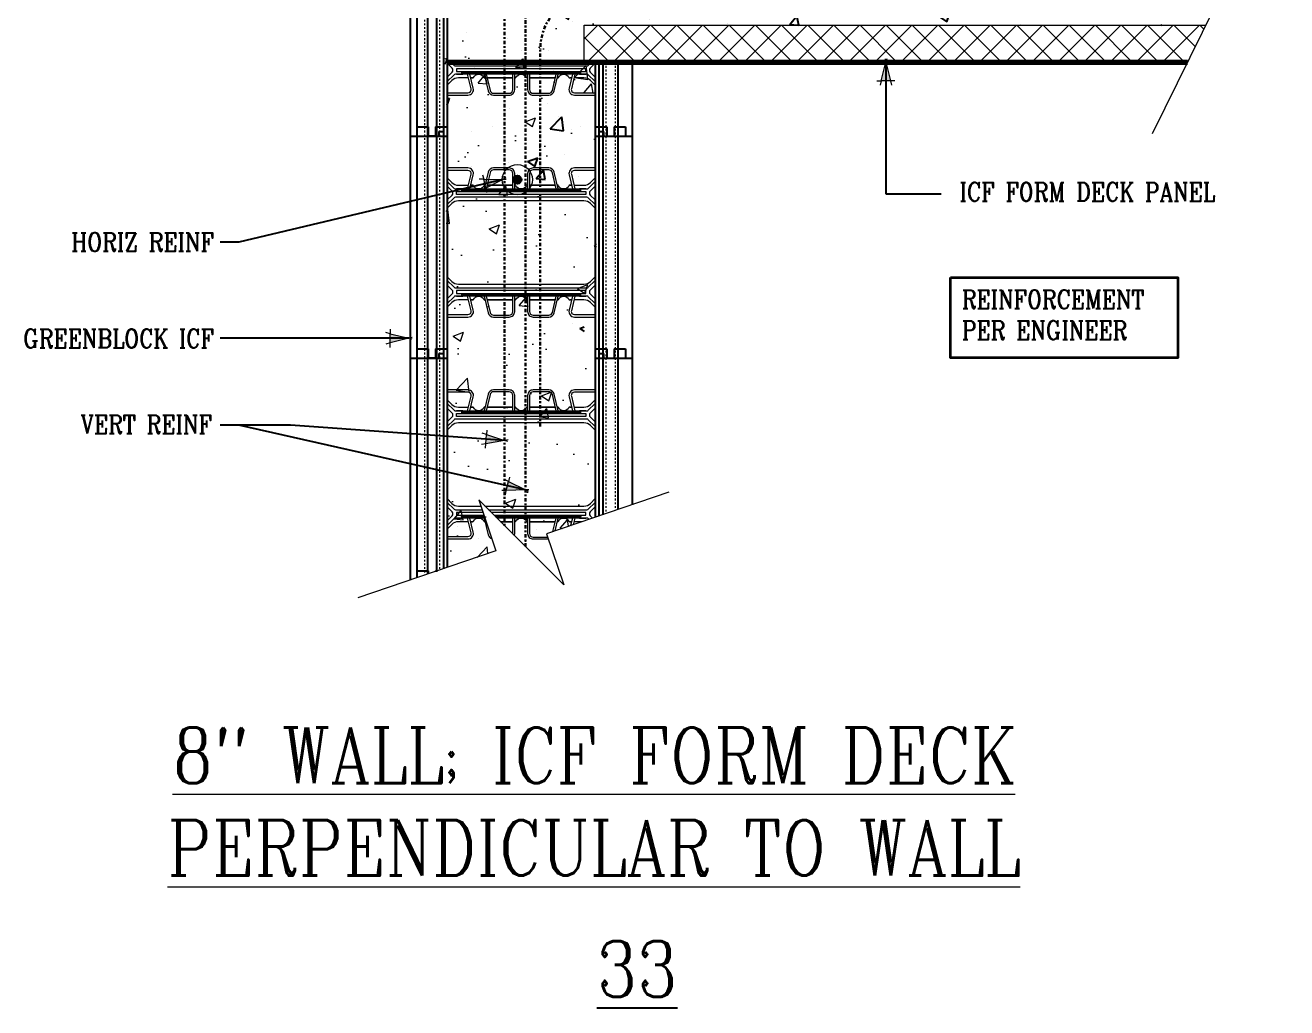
# Model space of a CAD drawing. Header units: inches. Extents: x -214.6 to -145.2, y 334.3 to 418.1.
# Drawn here: x -214.6 to -146.3, y 334.3 to 387.4 of the extents above; entities that cross this region are included whole.
import ezdxf

# ---------------------------------------------------------------- set-up
doc = ezdxf.new("R2010")
doc.units = ezdxf.units.IN
doc.header["$MEASUREMENT"] = 0
for name, pattern in [('CENTER', [2, 1.25, -0.25, 0.25, -0.25]), ('DASHED2', [0.375, 0.25, -0.125]), ('HIDDEN', [0.375, 0.25, -0.125])]:
    doc.linetypes.add(name, pattern=pattern)
doc.layers.get('Defpoints').update_dxf_attribs({"color": 252})
for name, color, linetype, lineweight in [('A2 Hatch', 8, 'Continuous', 9), ('A4 medium', 7, 'Continuous', 35), ('DETAILS', 7, 'Continuous', 13), ('DIM', 3, 'Continuous', 13), ('GRADE', 5, 'Continuous', 100), ('REBAR', 2, 'CENTER', 30)]:
    doc.layers.add(name, color=color, linetype=linetype, lineweight=lineweight)
doc.styles.add('ARCTEXT', font='arctext.shx', dxfattribs={"width": 0.85})
doc.styles.add('RomanC', font='romanc.shx', dxfattribs={"width": 0.85, "height": 5})
doc.dimstyles.new('ARCTEXT1-4', dxfattribs={"dimtxt": 4, "dimasz": 2, "dimexe": 2, "dimexo": 2, "dimgap": 2, "dimtad": 1, "dimdec": 4, "dimzin": 3, "dimdsep": 46, "dimlunit": 4, "dimtxsty": 'ARCTEXT', "dimblk": 'ARCHTICK', "dimcen": 2, "dimaunit": 1, "dimadec": 0, "dimazin": 0, "dimtfac": 1, "dimtdec": 4, "dimtmove": 2, "dimatfit": 3, "dimldrblk": 'arrow', "dimfxl": 0, "dimtolj": 1, "dimtzin": 0, "dimarcsym": 0})
pattern_1 = [(50, (-3610.6835, 932.2014), (5.7380815, -0.502017), [0.6, -6.6]), (355, (-3610.6835, 932.2014), (-1.110011, 6.017537), [0.48, -5.28]), (100.45145, (-3610.2054, 932.1596), (4.628071, 5.51552), [0.509922, -5.609137]), (46.1842, (-3610.6835, 933.8014), (8.537928, -1.324152), [0.9, -9.9]), (96.63564, (-3609.972, 933.691), (7.477296, 7.792949), [0.764882, -8.413704]), (351.1842, (-3610.6835, 933.801), (7.477296, 7.792949), [0.72, -7.92]), (21, (-3609.8835, 933.4014), (4.7752564, -3.220951), [0.6, -6.6]), (326, (-3609.8835, 933.4014), (1.946523, 5.8012), [0.48, -5.28]), (71.45144, (-3609.4856, 933.133), (6.721779, 2.580249), [0.509922, -5.609137]), (37.5, (-3610.6835, 932.2014), (0.0972788, 2.6631508), [0, -5.216, 0, -5.36, 0, -5.3]), (7.5, (-3610.6835, 932.2014), (2.1045563, 3.1552937), [0, -3.056, 0, -5.096, 0, -2.02]), (327.5, (-3612.4675, 932.2014), (4.2705795, -0.180439), [0, -2, 0, -6.24, 0, -8.28]), (317.5, (-3613.2675, 932.2014), (4.6654894, 0.80084), [0, -2.6, 0, -4.144, 0, -5.88])]

# ---------------------------------------------------------------- blocks, each defined once
blk = doc.blocks.new('_ArchTick')
at = {"color": 0, "linetype": 'ByBlock', "const_width": 0.15}
blk.add_lwpolyline([(-0.5, -0.5), (0.5, 0.5)], dxfattribs=at)
blk = doc.blocks.new('arrow')
at = {"layer": 'DIM'}
blk.add_hatch(color=253, dxfattribs=at).paths.add_polyline_path([(-2, 0.5), (-2, -0.5), (0, 0)])
at = {"layer": 'DIM', "lineweight": 9}
for points in [[(-2, 0.98), (-2, 0.5), (-2.47, 0.62)], [(0.37, 0.09), (0, 0)], [(0.37, -0.09), (0, 0)], [(-2, -0.98), (-2, -0.5), (-2.47, -0.62)]]:
    blk.add_lwpolyline(points, dxfattribs=at)
at = {"layer": 'DIM', "lineweight": 15}
blk.add_lwpolyline([(0, 0), (-2, -0.5), (-2, 0.5), (0, 0)], dxfattribs=at)

msp = doc.modelspace()

# ---------------------------------------------------------------- hatches: boundary and pattern name
at = {"ltscale": 0.15}
h = msp.add_hatch(dxfattribs=at)
h.set_pattern_fill('AR-CONC', color=256, scale=0.8, style=0)
h.set_pattern_definition([(50, (-3954.574, 1085.3397), (5.7380815, -0.502017), [0.6, -6.6]), (355, (-3954.574, 1085.3397), (-1.110011, 6.017537), [0.48, -5.28]), (100.45145, (-3954.0957, 1085.298), (4.628071, 5.51552), [0.5099215, -5.609137]), (46.1842, (-3954.574, 1086.94), (8.537928, -1.324152), [0.9, -9.9]), (96.63564, (-3953.862, 1086.829), (7.477296, 7.792949), [0.764882, -8.413704]), (351.1842, (-3954.574, 1086.94), (7.477296, 7.792949), [0.72, -7.92]), (21, (-3953.774, 1086.5397), (4.7752564, -3.220951), [0.6, -6.6]), (326, (-3953.774, 1086.5397), (1.946523, 5.8012), [0.48, -5.28]), (71.45144, (-3953.376, 1086.2713), (6.721779, 2.580249), [0.5099215, -5.609137]), (37.5, (-3954.5739, 1085.3397), (0.0972788, 2.6631508), [0, -5.216, 0, -5.36, 0, -5.3]), (7.5, (-3954.574, 1085.3397), (2.1045563, 3.1552937), [0, -3.056, 0, -5.096, 0, -2.02]), (327.5, (-3956.3579, 1085.3397), (4.2705795, -0.180439), [0, -2, 0, -6.24, 0, -8.28]), (317.5, (-3957.158, 1085.3397), (4.6654894, 0.80084), [0, -2.6, 0, -4.144, 0, -5.88])])
h.paths.add_polyline_path([(-185.331, 393.412), (-147.755, 393.412), (-148.949, 390.991), (-146.336, 389.701), (-152.836, 389.701), (-150.222, 388.411), (-150.716, 387.412), (-185.331, 387.412)])
at = {"layer": 'A2 Hatch', "ltscale": 0.15}
h = msp.add_hatch(dxfattribs=at)
h.set_pattern_fill('AR-CONC', color=256, scale=0.8, style=0)
h.set_pattern_definition(pattern_1)
h.paths.add_polyline_path([(-183.669, 417.412), (-191.741, 417.412), (-191.865, 382.049), (-188.995, 383.022), (-189.931, 385.782), (-185.335, 381.186), (-186.271, 383.946), (-183.665, 384.83)])
h = msp.add_hatch(dxfattribs=at)
h.set_pattern_fill('AR-CONC', color=256, scale=0.8, style=0)
h.set_pattern_definition(pattern_1)
h.paths.add_polyline_path([(-183.669, 393.412), (-191.741, 393.412), (-191.865, 358.049), (-188.995, 359.022), (-189.931, 361.782), (-185.335, 357.186), (-186.271, 359.946), (-183.665, 360.83)])
h = msp.add_hatch(dxfattribs=at)
h.set_pattern_fill('ANSI37', color=256, scale=8, style=0)
h.set_pattern_definition([(45, (-3954.5739, 1085.3397), (-0.70710678, 0.70710678), []), (135, (-3954.5739, 1085.3397), (-0.70710678, -0.70710678), [])])
h.paths.add_polyline_path([(-184.331, 385.412), (-184.331, 387.412), (-150.716, 387.412), (-151.703, 385.412)])
h = msp.add_hatch(color=256, dxfattribs=at)
edge = h.paths.add_edge_path()
edge.add_arc((-187.946, 379.062), 0.224, 0, 360)
h = msp.add_hatch(color=256, dxfattribs=at)
edge = h.paths.add_edge_path()
edge.add_arc((-187.946, 379.062), 0.224, 0, 360)

# ---------------------------------------------------------------- linework, layer by layer
at = {"color": 1}
for p, q in [((-193.391, 393.912), (-193.391, 381.412)), ((-192.816, 393.912), (-192.816, 381.412)), ((-192.316, 393.912), (-192.316, 381.412)), ((-191.741, 393.912), (-191.741, 381.412)), ((-193.741, 393.412), (-193.741, 381.412)), ((-191.941, 393.662), (-191.941, 381.412)), ((-183.741, 385.412), (-183.741, 381.412)), ((-183.541, 385.412), (-183.541, 381.412)), ((-183.326, 385.412), (-183.326, 381.412)), ((-182.506, 385.412), (-182.506, 381.412)), ((-181.741, 385.412), (-181.741, 381.412)), ((-193.741, 381.412), (-191.741, 381.412)), ((-193.741, 381.412), (-193.741, 369.412)), ((-193.741, 381.412), (-192.191, 381.412)), ((-193.741, 381.412), (-191.741, 381.412)), ((-193.741, 381.412), (-192.191, 381.412)), ((-193.391, 381.912), (-192.766, 381.912)), ((-193.391, 381.912), (-193.391, 369.412)), ((-193.391, 381.912), (-192.766, 381.912)), ((-192.816, 381.912), (-192.816, 369.412)), ((-192.316, 381.412), (-192.816, 381.412)), ((-192.316, 381.412), (-192.816, 381.412)), ((-192.766, 381.912), (-192.766, 381.412)), ((-192.766, 381.912), (-192.766, 381.412)), ((-192.366, 381.912), (-192.366, 381.412)), ((-192.366, 381.912), (-191.741, 381.912)), ((-192.366, 381.912), (-192.366, 381.412)), ((-192.366, 381.912), (-191.741, 381.912)), ((-192.316, 381.912), (-192.316, 369.412)), ((-192.191, 381.662), (-192.191, 381.412)), ((-192.191, 381.662), (-191.941, 381.662)), ((-192.191, 381.662), (-192.191, 381.412)), ((-192.191, 381.662), (-191.941, 381.662)), ((-191.941, 381.662), (-191.941, 369.412)), ((-191.941, 381.412), (-191.741, 381.412)), ((-191.941, 381.412), (-191.741, 381.412)), ((-191.741, 381.912), (-191.741, 369.412)), ((-183.741, 381.912), (-183.741, 369.412)), ((-183.741, 381.912), (-183.116, 381.912)), ((-183.741, 381.912), (-183.116, 381.912)), ((-183.741, 381.412), (-181.741, 381.412)), ((-183.741, 381.412), (-183.541, 381.412)), ((-183.741, 381.412), (-181.741, 381.412)), ((-183.741, 381.412), (-183.541, 381.412)), ((-183.541, 381.662), (-183.541, 369.412)), ((-183.541, 381.662), (-183.291, 381.662)), ((-183.541, 381.662), (-183.291, 381.662)), ((-183.326, 381.412), (-181.741, 381.412)), ((-183.326, 381.412), (-183.326, 369.412)), ((-183.326, 381.412), (-181.741, 381.412)), ((-183.291, 381.662), (-183.291, 381.412)), ((-183.291, 381.662), (-183.291, 381.412)), ((-183.116, 381.912), (-183.116, 381.412)), ((-183.116, 381.912), (-183.116, 381.412)), ((-182.716, 381.912), (-182.716, 381.412)), ((-182.716, 381.912), (-182.091, 381.912)), ((-182.716, 381.912), (-182.716, 381.412)), ((-182.716, 381.912), (-182.091, 381.912)), ((-182.506, 381.412), (-182.506, 369.412)), ((-182.091, 381.912), (-182.091, 381.412)), ((-182.091, 381.912), (-182.091, 381.412)), ((-181.741, 381.412), (-181.741, 369.412)), ((-193.391, 369.912), (-192.766, 369.912)), ((-193.391, 369.912), (-193.391, 357.53)), ((-192.816, 369.912), (-192.816, 357.725)), ((-192.766, 369.912), (-192.766, 369.412)), ((-192.366, 369.912), (-192.366, 369.412)), ((-192.366, 369.912), (-191.741, 369.912)), ((-192.316, 369.912), (-192.316, 357.895)), ((-191.741, 369.912), (-191.741, 358.09)), ((-183.741, 369.912), (-183.741, 360.803)), ((-183.741, 369.912), (-183.116, 369.912)), ((-183.116, 369.912), (-183.116, 369.412)), ((-182.716, 369.912), (-182.716, 369.412)), ((-182.716, 369.912), (-182.091, 369.912)), ((-182.091, 369.912), (-182.091, 369.412)), ((-193.741, 369.412), (-191.741, 369.412)), ((-193.741, 369.412), (-193.741, 357.412)), ((-193.741, 369.412), (-192.191, 369.412)), ((-192.316, 369.412), (-192.816, 369.412)), ((-192.191, 369.662), (-192.191, 369.412)), ((-192.191, 369.662), (-191.941, 369.662)), ((-191.941, 369.662), (-191.941, 358.022)), ((-191.941, 369.412), (-191.741, 369.412)), ((-183.741, 369.412), (-181.741, 369.412)), ((-183.741, 369.412), (-183.541, 369.412)), ((-183.541, 369.662), (-183.541, 360.871)), ((-183.541, 369.662), (-183.291, 369.662)), ((-183.326, 369.412), (-181.741, 369.412)), ((-183.326, 369.412), (-183.326, 360.944)), ((-183.291, 369.662), (-183.291, 369.412)), ((-182.506, 369.412), (-182.506, 361.222)), ((-181.741, 369.412), (-181.741, 361.481)), ((-193.391, 357.912), (-192.766, 357.912)), ((-192.766, 357.912), (-192.766, 357.742)), ((-192.366, 357.912), (-192.366, 357.878)), ((-192.366, 357.912), (-192.267, 357.912))]:
    msp.add_line(p, q, dxfattribs=at)
at = {"ltscale": 0.15}
for p, q in [((-190.712, 387.043), (-190.712, 387.043)), ((-184.355, 387.241), (-184.355, 387.241)), ((-188.463, 386.677), (-188.463, 386.677)), ((-188.038, 385.135), (-187.652, 385.595)), ((-187.699, 386.021), (-187.699, 386.021)), ((-187.56, 385.094), (-187.652, 385.595)), ((-186.241, 386.06), (-186.241, 386.06)), ((-191.294, 385.395), (-191.294, 385.395)), ((-190.283, 385.127), (-190.283, 385.127)), ((-188.796, 385.287), (-188.796, 385.287)), ((-188.038, 385.135), (-187.56, 385.094)), ((-186.012, 384.947), (-186.012, 384.947)), ((-184.452, 384.577), (-184.452, 384.577)), ((-191.741, 383.421), (-191.612, 383.471)), ((-191.741, 383.085), (-191.612, 383.471)), ((-188.56, 384.014), (-188.56, 384.014)), ((-188.346, 382.905), (-188.346, 382.905)), ((-188.346, 382.905), (-188.346, 382.905)), ((-186.343, 383.168), (-186.343, 383.168)), ((-186.343, 383.168), (-186.343, 383.168)), ((-186.17, 381.811), (-185.547, 382.46)), ((-186.17, 381.811), (-185.547, 382.46)), ((-185.74, 382.487), (-185.74, 382.487)), ((-185.74, 382.487), (-185.74, 382.487)), ((-185.459, 381.701), (-185.547, 382.46)), ((-185.459, 381.701), (-185.547, 382.46)), ((-192.766, 381.412), (-192.366, 381.412)), ((-192.766, 381.412), (-192.366, 381.412)), ((-190.406, 381.686), (-190.406, 381.686)), ((-190.406, 381.686), (-190.406, 381.686)), ((-189.291, 381.955), (-189.291, 381.955)), ((-189.291, 381.955), (-189.291, 381.955)), ((-186.17, 381.811), (-185.459, 381.7)), ((-186.17, 381.811), (-185.459, 381.7)), ((-185.02, 381.774), (-185.02, 381.774)), ((-185.02, 381.774), (-185.02, 381.774)), ((-184.55, 381.914), (-184.55, 381.914)), ((-184.55, 381.914), (-184.55, 381.914)), ((-187.396, 380.035), (-186.836, 380.25)), ((-187.396, 380.035), (-186.836, 380.25)), ((-187.396, 380.035), (-186.998, 379.766)), ((-187.396, 380.035), (-186.998, 379.766)), ((-186.999, 379.766), (-186.836, 380.25)), ((-186.999, 379.766), (-186.836, 380.25)), ((-185.418, 380.412), (-185.418, 380.412)), ((-185.418, 380.412), (-185.418, 380.412)), ((-190.451, 379.749), (-190.451, 379.749)), ((-190.451, 379.749), (-190.451, 379.749)), ((-188.448, 380.013), (-188.448, 380.013)), ((-188.448, 380.013), (-188.448, 380.013)), ((-186.928, 379.118), (-186.542, 379.577)), ((-186.45, 379.076), (-186.542, 379.577)), ((-188.754, 378.688), (-188.754, 378.688)), ((-188.657, 379.007), (-188.657, 379.007)), ((-188.657, 379.007), (-188.657, 379.007)), ((-186.928, 379.118), (-186.45, 379.076)), ((-184.647, 379.251), (-184.647, 379.251)), ((-184.939, 371.262), (-184.939, 371.262)), ((-191.732, 370.946), (-191.732, 370.946)), ((-184.568, 371.013), (-184.331, 371.103)), ((-184.568, 371.013), (-184.331, 370.853)), ((-192.766, 369.412), (-192.366, 369.412)), ((-191.19, 360.303), (-191.19, 360.303)), ((-185.328, 360.609), (-185.328, 360.609)), ((-185.013, 360.318), (-185.013, 360.318)), ((-190.065, 359.653), (-190.065, 359.653)), ((-189.435, 360.046), (-189.435, 360.046)), ((-186.92, 360.123), (-186.92, 360.123))]:
    msp.add_line(p, q, dxfattribs=at)
at = {"color": 1, "linetype": 'HIDDEN', "ltscale": 0.02}
for p, q in [((-193.391, 381.912), (-192.766, 381.912)), ((-193.391, 381.912), (-192.766, 381.912)), ((-192.766, 381.912), (-192.766, 381.412)), ((-192.766, 381.912), (-192.766, 381.412)), ((-192.366, 381.912), (-192.366, 381.412)), ((-192.366, 381.912), (-191.741, 381.912)), ((-192.366, 381.912), (-192.366, 381.412)), ((-192.366, 381.912), (-191.741, 381.912)), ((-183.741, 381.912), (-183.116, 381.912)), ((-183.741, 381.912), (-183.116, 381.912)), ((-183.116, 381.912), (-183.116, 381.412)), ((-183.116, 381.912), (-183.116, 381.412)), ((-182.716, 381.912), (-182.716, 381.412)), ((-182.716, 381.912), (-182.091, 381.912)), ((-182.716, 381.912), (-182.716, 381.412)), ((-182.716, 381.912), (-182.091, 381.912)), ((-182.091, 381.912), (-182.091, 381.412)), ((-182.091, 381.912), (-182.091, 381.412)), ((-193.391, 369.912), (-192.766, 369.912)), ((-192.766, 369.912), (-192.766, 369.412)), ((-192.366, 369.912), (-192.366, 369.412)), ((-192.366, 369.912), (-191.741, 369.912)), ((-183.741, 369.912), (-183.116, 369.912)), ((-183.116, 369.912), (-183.116, 369.412)), ((-182.716, 369.912), (-182.716, 369.412)), ((-182.716, 369.912), (-182.091, 369.912)), ((-182.091, 369.912), (-182.091, 369.412)), ((-193.391, 357.912), (-192.766, 357.912)), ((-192.766, 357.912), (-192.766, 357.742)), ((-192.366, 357.912), (-192.366, 357.878)), ((-192.366, 357.912), (-192.267, 357.912))]:
    msp.add_line(p, q, dxfattribs=at)
at = {"ltscale": 0.15}
msp.add_circle((-187.946, 379.062), 0.224, dxfattribs=at)
msp.add_circle((-187.946, 379.062), 0.224, dxfattribs=at)
at = {"layer": 'A2 Hatch', "linetype": 'DASHED2', "ltscale": 0.15}
for p, q in [((-192.976, 393.912), (-192.976, 381.412)), ((-192.156, 393.912), (-192.156, 381.412)), ((-183.166, 385.412), (-183.166, 381.412)), ((-182.666, 385.412), (-182.666, 381.412)), ((-192.976, 381.912), (-192.976, 369.412)), ((-192.156, 381.912), (-192.156, 369.412)), ((-183.166, 381.412), (-183.166, 369.412)), ((-182.666, 381.412), (-182.666, 369.412)), ((-192.976, 369.912), (-192.976, 357.671)), ((-192.156, 369.912), (-192.156, 357.949)), ((-183.166, 369.412), (-183.166, 360.998)), ((-182.666, 369.412), (-182.666, 361.168))]:
    msp.add_line(p, q, dxfattribs=at)
at = {"layer": 'A2 Hatch', "ltscale": 0.15}
for p, q in [((-191.741, 385.412), (-191.741, 387.412)), ((-184.331, 385.412), (-184.331, 387.412)), ((-184.331, 387.412), (-150.716, 387.412)), ((-184.331, 385.412), (-151.703, 385.412))]:
    msp.add_line(p, q, dxfattribs=at)
msp.add_circle((-187.946, 379.062), 0.816, dxfattribs=at)
msp.add_circle((-187.946, 379.062), 0.816, dxfattribs=at)
at = {"layer": 'A4 medium', "ltscale": 0.15}
msp.add_lwpolyline([(-164.517, 373.776), (-152.222, 373.776), (-152.222, 369.434), (-164.517, 369.434)], close=True, dxfattribs=at)
at = {"layer": 'DETAILS', "color": 6, "lineweight": 20}
for p, q in [((-188.189, 360.562), (-188.856, 360.562)), ((-188.856, 360.562), (-188.189, 360.562))]:
    msp.add_line(p, q, dxfattribs=at)
for points in [[(-191.741, 384.612), (-191.473, 384.881, 0.414214), (-191.473, 385.093), (-191.741, 385.361)], [(-191.542, 385.412), (-191.371, 385.241, 0.198912), (-191.3, 385.212), (-187.741, 385.212), (-184.182, 385.212, 0.198912), (-184.111, 385.241), (-183.94, 385.412)], [(-183.741, 385.361), (-184.009, 385.093, 0.414214), (-184.009, 384.881), (-183.741, 384.612)], [(-188.071, 384.562, 0.279322), (-188.027, 384.589, -0.279322), (-187.741, 384.762), (-191.3, 384.762, 0.198912), (-191.371, 384.732), (-191.741, 384.362)], [(-191.741, 383.762), (-190.62, 383.762, 0.485338), (-190.455, 383.972), (-190.645, 384.762), (-191.242, 384.762), (-190.992, 384.762), (-190.892, 384.762)], [(-191.741, 383.632), (-190.62, 383.632, 0.485338), (-190.329, 384.002), (-190.512, 384.762)], [(-190.597, 384.562), (-191.134, 384.562, 0.198912), (-191.488, 384.415), (-191.741, 384.162)], [(-190.37, 384.562), (-190.463, 384.562), (-190.37, 384.562, 0.279322), (-190.326, 384.589, -0.605918), (-189.754, 384.589, 0.279322), (-189.71, 384.562)], [(-189.74, 384.762), (-189.523, 383.861, 0.346495), (-189.231, 383.632), (-188.389, 383.632, 0.414214), (-188.089, 383.932), (-188.089, 384.762)], [(-189.637, 384.762), (-189.426, 383.885, 0.346495), (-189.231, 383.732), (-188.389, 383.732, 0.414214), (-188.189, 383.932), (-188.189, 384.762)], [(-183.741, 384.362), (-184.111, 384.732, 0.198912), (-184.182, 384.762), (-187.741, 384.762, -0.279322), (-187.455, 384.589, 0.279322), (-187.411, 384.562)], [(-187.393, 384.762), (-187.393, 383.932, 0.414214), (-187.093, 383.632), (-186.25, 383.632, 0.346495), (-185.959, 383.861), (-185.742, 384.762)], [(-187.293, 384.762), (-187.293, 383.932, 0.414214), (-187.093, 383.732), (-186.25, 383.732, 0.346495), (-186.056, 383.885), (-185.844, 384.762)], [(-185.772, 384.562, 0.279322), (-185.727, 384.589, -0.605918), (-185.156, 384.589, 0.279322), (-185.111, 384.562), (-185.018, 384.562), (-185.111, 384.562)], [(-184.97, 384.762), (-185.153, 384.002, 0.485338), (-184.862, 383.632), (-183.741, 383.632)], [(-184.59, 384.762), (-184.49, 384.762), (-184.24, 384.762), (-184.836, 384.762), (-185.027, 383.972, 0.485338), (-184.862, 383.762), (-183.741, 383.762)], [(-183.741, 384.162), (-183.994, 384.415, 0.198912), (-184.347, 384.562), (-184.885, 384.562)], [(-190.512, 378.562), (-190.329, 379.321, 0.485338), (-190.62, 379.692), (-191.741, 379.692)], [(-190.892, 378.562), (-190.992, 378.562), (-191.242, 378.562), (-190.645, 378.562), (-190.455, 379.352, 0.485338), (-190.62, 379.562), (-191.741, 379.562)], [(-188.089, 378.562), (-188.089, 379.392, 0.414214), (-188.389, 379.692), (-189.231, 379.692, 0.346495), (-189.523, 379.462), (-189.74, 378.562)], [(-188.189, 378.562), (-188.189, 379.392, 0.414214), (-188.389, 379.592), (-189.231, 379.592, 0.346495), (-189.426, 379.439), (-189.637, 378.562)], [(-185.742, 378.562), (-185.959, 379.462, 0.346495), (-186.25, 379.692), (-187.093, 379.692, 0.414214), (-187.393, 379.392), (-187.393, 378.562)], [(-185.844, 378.562), (-186.056, 379.439, 0.346495), (-186.25, 379.592), (-187.093, 379.592, 0.414214), (-187.293, 379.392), (-187.293, 378.562)], [(-183.741, 379.692), (-184.862, 379.692, 0.485338), (-185.153, 379.321), (-184.97, 378.562)], [(-183.741, 379.562), (-184.862, 379.562, 0.485338), (-185.027, 379.352), (-184.836, 378.562), (-184.24, 378.562), (-184.49, 378.562), (-184.59, 378.562)], [(-191.741, 379.161), (-191.488, 378.908, 0.198912), (-191.134, 378.762), (-190.597, 378.762)], [(-191.741, 378.961), (-191.371, 378.591, 0.198912), (-191.3, 378.562), (-187.741, 378.562, -0.279322), (-188.027, 378.735, 0.279322), (-188.071, 378.762)], [(-191.741, 377.962), (-191.473, 378.231, 0.414214), (-191.473, 378.443), (-191.741, 378.711)], [(-189.71, 378.762, 0.279322), (-189.754, 378.735, -0.605918), (-190.326, 378.735, 0.279322), (-190.37, 378.762), (-190.463, 378.762), (-190.37, 378.762)], [(-187.411, 378.762, 0.279322), (-187.455, 378.735, -0.279322), (-187.741, 378.562), (-184.182, 378.562, 0.198912), (-184.111, 378.591), (-183.741, 378.961)], [(-185.111, 378.762), (-185.018, 378.762), (-185.111, 378.762, 0.279322), (-185.156, 378.735, -0.605918), (-185.727, 378.735, 0.279322), (-185.772, 378.762)], [(-184.885, 378.762), (-184.347, 378.762, 0.198912), (-183.994, 378.908), (-183.741, 379.161)], [(-183.741, 378.711), (-184.009, 378.443, 0.414214), (-184.009, 378.231), (-183.741, 377.962)], [(-183.741, 377.712), (-184.111, 378.082, 0.198912), (-184.182, 378.112), (-187.741, 378.112), (-191.3, 378.112, 0.198912), (-191.371, 378.082), (-191.741, 377.712)], [(-183.741, 377.512), (-183.994, 377.765, 0.198912), (-184.347, 377.912), (-187.741, 377.912), (-191.134, 377.912, 0.198912), (-191.488, 377.765), (-191.741, 377.512)], [(-191.741, 373.811), (-191.488, 373.558, 0.198912), (-191.134, 373.412), (-187.741, 373.412), (-184.347, 373.412, 0.198912), (-183.994, 373.558), (-183.741, 373.811)], [(-191.741, 373.611), (-191.371, 373.241, 0.198912), (-191.3, 373.212), (-187.741, 373.212), (-184.182, 373.212, 0.198912), (-184.111, 373.241), (-183.741, 373.611)], [(-191.741, 372.612), (-191.473, 372.881, 0.414214), (-191.473, 373.093), (-191.741, 373.361)], [(-183.741, 373.361), (-184.009, 373.093, 0.414214), (-184.009, 372.881), (-183.741, 372.612)], [(-188.071, 372.562, 0.279322), (-188.027, 372.589, -0.279322), (-187.741, 372.762), (-191.3, 372.762, 0.198912), (-191.371, 372.732), (-191.741, 372.362)], [(-191.741, 371.762), (-190.62, 371.762, 0.485338), (-190.455, 371.972), (-190.645, 372.762), (-191.242, 372.762), (-190.992, 372.762), (-190.892, 372.762)], [(-191.741, 371.632), (-190.62, 371.632, 0.485338), (-190.329, 372.002), (-190.512, 372.762)], [(-190.597, 372.562), (-191.134, 372.562, 0.198912), (-191.488, 372.415), (-191.741, 372.162)], [(-190.37, 372.562), (-190.463, 372.562), (-190.37, 372.562, 0.279322), (-190.326, 372.589, -0.605918), (-189.754, 372.589, 0.279322), (-189.71, 372.562)], [(-189.74, 372.762), (-189.523, 371.861, 0.346495), (-189.231, 371.632), (-188.389, 371.632, 0.414214), (-188.089, 371.932), (-188.089, 372.762)], [(-189.637, 372.762), (-189.426, 371.885, 0.346495), (-189.231, 371.732), (-188.389, 371.732, 0.414214), (-188.189, 371.932), (-188.189, 372.762)], [(-183.741, 372.362), (-184.111, 372.732, 0.198912), (-184.182, 372.762), (-187.741, 372.762, -0.279322), (-187.455, 372.589, 0.279322), (-187.411, 372.562)], [(-187.393, 372.762), (-187.393, 371.932, 0.414214), (-187.093, 371.632), (-186.25, 371.632, 0.346495), (-185.959, 371.861), (-185.742, 372.762)], [(-187.293, 372.762), (-187.293, 371.932, 0.414214), (-187.093, 371.732), (-186.25, 371.732, 0.346495), (-186.056, 371.885), (-185.844, 372.762)], [(-185.772, 372.562, 0.279322), (-185.727, 372.589, -0.605918), (-185.156, 372.589, 0.279322), (-185.111, 372.562), (-185.018, 372.562), (-185.111, 372.562)], [(-184.97, 372.762), (-185.153, 372.002, 0.485338), (-184.862, 371.632), (-183.741, 371.632)], [(-184.59, 372.762), (-184.49, 372.762), (-184.24, 372.762), (-184.836, 372.762), (-185.027, 371.972, 0.485338), (-184.862, 371.762), (-183.741, 371.762)], [(-183.741, 372.162), (-183.994, 372.415, 0.198912), (-184.347, 372.562), (-184.885, 372.562)], [(-190.512, 366.562), (-190.329, 367.321, 0.485338), (-190.62, 367.692), (-191.741, 367.692)], [(-190.892, 366.562), (-190.992, 366.562), (-191.242, 366.562), (-190.645, 366.562), (-190.455, 367.352, 0.485338), (-190.62, 367.562), (-191.741, 367.562)], [(-191.741, 367.161), (-191.488, 366.908, 0.198912), (-191.134, 366.762), (-190.597, 366.762)], [(-188.089, 366.562), (-188.089, 367.392, 0.414214), (-188.389, 367.692), (-189.231, 367.692, 0.346495), (-189.523, 367.462), (-189.74, 366.562)], [(-188.189, 366.562), (-188.189, 367.392, 0.414214), (-188.389, 367.592), (-189.231, 367.592, 0.346495), (-189.426, 367.439), (-189.637, 366.562)], [(-185.742, 366.562), (-185.959, 367.462, 0.346495), (-186.25, 367.692), (-187.093, 367.692, 0.414214), (-187.393, 367.392), (-187.393, 366.562)], [(-185.844, 366.562), (-186.056, 367.439, 0.346495), (-186.25, 367.592), (-187.093, 367.592, 0.414214), (-187.293, 367.392), (-187.293, 366.562)], [(-183.741, 367.692), (-184.862, 367.692, 0.485338), (-185.153, 367.321), (-184.97, 366.562)], [(-183.741, 367.562), (-184.862, 367.562, 0.485338), (-185.027, 367.352), (-184.836, 366.562), (-184.24, 366.562), (-184.49, 366.562), (-184.59, 366.562)], [(-184.885, 366.762), (-184.347, 366.762, 0.198912), (-183.994, 366.908), (-183.741, 367.161)], [(-191.741, 366.961), (-191.371, 366.591, 0.198912), (-191.3, 366.562), (-187.741, 366.562, -0.279322), (-188.027, 366.735, 0.279322), (-188.071, 366.762)], [(-191.741, 365.962), (-191.473, 366.231, 0.414214), (-191.473, 366.443), (-191.741, 366.711)], [(-189.71, 366.762, 0.279322), (-189.754, 366.735, -0.605918), (-190.326, 366.735, 0.279322), (-190.37, 366.762), (-190.463, 366.762), (-190.37, 366.762)], [(-187.411, 366.762, 0.279322), (-187.455, 366.735, -0.279322), (-187.741, 366.562), (-184.182, 366.562, 0.198912), (-184.111, 366.591), (-183.741, 366.961)], [(-185.111, 366.762), (-185.018, 366.762), (-185.111, 366.762, 0.279322), (-185.156, 366.735, -0.605918), (-185.727, 366.735, 0.279322), (-185.772, 366.762)], [(-183.741, 366.711), (-184.009, 366.443, 0.414214), (-184.009, 366.231), (-183.741, 365.962)], [(-183.741, 365.712), (-184.111, 366.082, 0.198912), (-184.182, 366.112), (-187.741, 366.112), (-191.3, 366.112, 0.198912), (-191.371, 366.082), (-191.741, 365.712)], [(-183.741, 365.512), (-183.994, 365.765, 0.198912), (-184.347, 365.912), (-187.741, 365.912), (-191.134, 365.912, 0.198912), (-191.488, 365.765), (-191.741, 365.512)], [(-191.741, 361.811), (-191.488, 361.558, 0.198912), (-191.134, 361.412), (-189.926, 361.412)], [(-191.741, 361.611), (-191.371, 361.241, 0.198912), (-191.3, 361.212), (-189.858, 361.212)], [(-189.706, 361.412), (-187.741, 361.412), (-184.347, 361.412, 0.198912), (-183.994, 361.558), (-183.741, 361.811)], [(-189.506, 361.212), (-187.741, 361.212), (-184.182, 361.212, 0.198912), (-184.111, 361.241), (-183.741, 361.611)], [(-191.741, 360.612), (-191.473, 360.881, 0.414214), (-191.473, 361.093), (-191.741, 361.361)], [(-183.741, 361.361), (-184.009, 361.093, 0.414214), (-184.009, 360.881), (-183.883, 360.755)], [(-191.741, 359.762), (-190.62, 359.762, 0.485338), (-190.455, 359.972), (-190.645, 360.762), (-191.242, 360.762), (-190.992, 360.762), (-190.892, 360.762)], [(-191.741, 359.632), (-190.62, 359.632, 0.485338), (-190.329, 360.002), (-190.512, 360.762)], [(-189.706, 360.762), (-191.3, 360.762, 0.198912), (-191.371, 360.732), (-191.741, 360.362)], [(-190.597, 360.562), (-191.134, 360.562, 0.198912), (-191.488, 360.415), (-191.741, 360.162)], [(-189.74, 360.862), (-190.892, 360.862), (-190.989, 360.84, 0.780776), (-190.989, 360.834), (-190.892, 360.812), (-189.723, 360.812)], [(-190.37, 360.562), (-190.463, 360.562), (-190.37, 360.562, 0.279322), (-190.326, 360.589, -0.605918), (-189.754, 360.589, 0.279322), (-189.71, 360.562)], [(-189.74, 360.762), (-189.523, 359.861, 0.25734), (-189.328, 359.648, 0.25734)], [(-189.106, 360.812), (-187.741, 360.812), (-184.59, 360.812), (-184.493, 360.834, 0.780776), (-184.493, 360.84), (-184.59, 360.862), (-187.741, 360.862), (-189.156, 360.862)], [(-188.071, 360.562, 0.279322), (-188.027, 360.589, -0.279322), (-187.741, 360.762), (-189.056, 360.762)], [(-188.192, 359.898, 0.042719), (-188.189, 359.932), (-188.189, 360.762)], [(-188.112, 359.817, 0.098012), (-188.089, 359.932), (-188.089, 360.762)], [(-184.07, 360.691), (-184.111, 360.732, 0.198912), (-184.182, 360.762), (-187.741, 360.762, -0.279322), (-187.455, 360.589, 0.279322), (-187.411, 360.562)], [(-187.393, 360.762), (-187.393, 359.932, 0.414214), (-187.093, 359.632), (-186.285, 359.632)], [(-187.293, 360.762), (-187.293, 359.932, 0.414214), (-187.093, 359.732), (-186.319, 359.732)], [(-185.772, 360.562, 0.279322), (-185.727, 360.589, -0.605918), (-185.156, 360.589, 0.279322), (-185.111, 360.562), (-185.018, 360.562), (-185.111, 360.562)], [(-189.469, 360.065), (-189.426, 359.885, 0.128873), (-189.378, 359.795)]]:
    msp.add_lwpolyline(points, format="xyb", dxfattribs=at)
for points in [[(-187.741, 384.912), (-184.24, 384.912), (-184.24, 385.062), (-187.741, 385.062), (-191.242, 385.062), (-191.242, 384.912)], [(-189.692, 384.562), (-189.71, 384.562)], [(-188.189, 384.562), (-189.589, 384.562)], [(-188.089, 384.562), (-188.071, 384.562)], [(-187.393, 384.562), (-187.411, 384.562)], [(-187.293, 384.562), (-185.893, 384.562)], [(-185.79, 384.562), (-185.772, 384.562)], [(-189.692, 378.762), (-189.71, 378.762)], [(-188.189, 378.762), (-189.589, 378.762)], [(-188.089, 378.762), (-188.071, 378.762)], [(-187.393, 378.762), (-187.411, 378.762)], [(-187.293, 378.762), (-185.893, 378.762)], [(-185.79, 378.762), (-185.772, 378.762)], [(-187.741, 378.412), (-184.24, 378.412), (-184.24, 378.262), (-187.741, 378.262), (-191.242, 378.262), (-191.242, 378.412)], [(-187.741, 372.912), (-184.24, 372.912), (-184.24, 373.062), (-187.741, 373.062), (-191.242, 373.062), (-191.242, 372.912)], [(-189.692, 372.562), (-189.71, 372.562)], [(-188.189, 372.562), (-189.589, 372.562)], [(-188.089, 372.562), (-188.071, 372.562)], [(-187.393, 372.562), (-187.411, 372.562)], [(-187.293, 372.562), (-185.893, 372.562)], [(-185.79, 372.562), (-185.772, 372.562)], [(-187.741, 366.412), (-184.24, 366.412), (-184.24, 366.262), (-187.741, 366.262), (-191.242, 366.262), (-191.242, 366.412)], [(-189.692, 366.762), (-189.71, 366.762)], [(-188.189, 366.762), (-189.589, 366.762)], [(-188.089, 366.762), (-188.071, 366.762)], [(-187.393, 366.762), (-187.411, 366.762)], [(-187.293, 366.762), (-185.893, 366.762)], [(-185.79, 366.762), (-185.772, 366.762)], [(-189.692, 360.562), (-189.71, 360.562)], [(-188.089, 360.562), (-188.071, 360.562)], [(-187.393, 360.562), (-187.411, 360.562)], [(-187.293, 360.562), (-185.893, 360.562)], [(-185.79, 360.562), (-185.772, 360.562)]]:
    msp.add_lwpolyline(points, close=True, dxfattribs=at)
for points in [[(-187.741, 384.812), (-184.59, 384.812), (-184.493, 384.834, 0.780776), (-184.493, 384.84), (-184.59, 384.862), (-187.741, 384.862), (-190.892, 384.862), (-190.989, 384.84, 0.780776), (-190.989, 384.834), (-190.892, 384.812)], [(-187.741, 378.512), (-190.892, 378.512), (-190.989, 378.49, 0.780776), (-190.989, 378.484), (-190.892, 378.462), (-187.741, 378.462), (-184.59, 378.462), (-184.493, 378.484, 0.780776), (-184.493, 378.49), (-184.59, 378.512)], [(-187.741, 372.812), (-184.59, 372.812), (-184.493, 372.834, 0.780776), (-184.493, 372.84), (-184.59, 372.862), (-187.741, 372.862), (-190.892, 372.862), (-190.989, 372.84, 0.780776), (-190.989, 372.834), (-190.892, 372.812)], [(-187.741, 366.512), (-190.892, 366.512), (-190.989, 366.49, 0.780776), (-190.989, 366.484), (-190.892, 366.462), (-187.741, 366.462), (-184.59, 366.462), (-184.493, 366.484, 0.780776), (-184.493, 366.49), (-184.59, 366.512)]]:
    msp.add_lwpolyline(points, format="xyb", close=True, dxfattribs=at)
for points in [[(-189.807, 361.062), (-191.242, 361.062), (-191.242, 360.912), (-189.756, 360.912)], [(-189.206, 360.912), (-187.741, 360.912), (-184.24, 360.912), (-184.24, 361.062), (-187.741, 361.062), (-189.356, 361.062)], [(-186.021, 360.03), (-185.844, 360.762)], [(-185.909, 360.068), (-185.742, 360.762)], [(-184.97, 360.762), (-185.069, 360.353)], [(-184.59, 360.762), (-184.49, 360.762), (-184.24, 360.762), (-184.836, 360.762), (-184.923, 360.402)], [(-184.453, 360.562), (-184.885, 360.562)]]:
    msp.add_lwpolyline(points, dxfattribs=at)
at = {"layer": 'DIM'}
msp.add_line((-150.222, 388.411), (-153.617, 381.533), dxfattribs=at)
msp.add_lwpolyline([(-179.752, 362.156), (-186.379, 359.908), (-185.443, 357.148), (-190.039, 361.745), (-189.103, 358.985), (-196.568, 356.453)], dxfattribs=at)
at = {"layer": 'GRADE', "ltscale": 0.15}
msp.add_line((-191.741, 385.412), (-151.703, 385.412), dxfattribs=at)
at = {"layer": 'REBAR', "ltscale": 0.15}
for p, q in [((-187.514, 359.22), (-187.514, 416.194)), ((-188.639, 414.359), (-188.639, 360.345)), ((-186.707, 365.713), (-186.707, 386.114))]:
    msp.add_line(p, q, dxfattribs=at)
msp.add_arc((-183.707, 386.114), 3, 90, 180, dxfattribs=at)

# ---------------------------------------------------------------- texts
at = {"layer": 'Defpoints', "insert": (-181.471, 337.881), "char_height": 3, "width": 90.08, "attachment_point": 2, "style": 'RomanC'}
msp.add_mtext('{\\L33\\P}\\P            ', dxfattribs=at)
at = {"layer": 'DIM', "color": 3, "char_height": 1, "style": 'RomanC'}
for s, insert, width, attachment_point in [('ICF FORM DECK PANEL', (-164.033, 378.899), 22.68955, 1), ('HORIZ REINF ', (-204.359, 376.19), 22.68955, 3), ('REINFORCEMENT PER ENGINEER', (-163.919, 373.09), 13.32674, 1), ('GREENBLOCK ICF', (-204.364, 370.97), 22.68955, 3), ('VERT REINF ', (-204.471, 366.326), 22.68955, 3)]:
    msp.add_mtext(s, dxfattribs=dict(at, insert=insert, width=width, attachment_point=attachment_point))
at = {"layer": 'DIM', "insert": (-183.808, 349.428), "char_height": 3, "width": 75.35164, "attachment_point": 2, "style": 'RomanC'}
msp.add_mtext('{\\L8" WALL; ICF FORM DECK PERPENDICULAR TO WALL}\\P\\P              ', dxfattribs=at)

# ---------------------------------------------------------------- leaders
at = {"layer": 'DIM'}
for points in [[(-168.017, 385.412), (-168.02, 378.288), (-165.02, 378.288)], [(-188.739, 379.069), (-203.017, 375.684), (-204.017, 375.684)], [(-193.818, 370.483), (-200.584, 370.483), (-204.017, 370.483)], [(-188.639, 364.96), (-200.222, 365.792), (-204.017, 365.792)], [(-187.514, 362.281), (-203.017, 365.792), (-204.017, 365.792)]]:
    msp.add_leader(points, dimstyle='ARCTEXT1-4', override={"dimasz": 0.5, "dimtad": 0}, dxfattribs=at)

doc.saveas('drawing.dxf')
